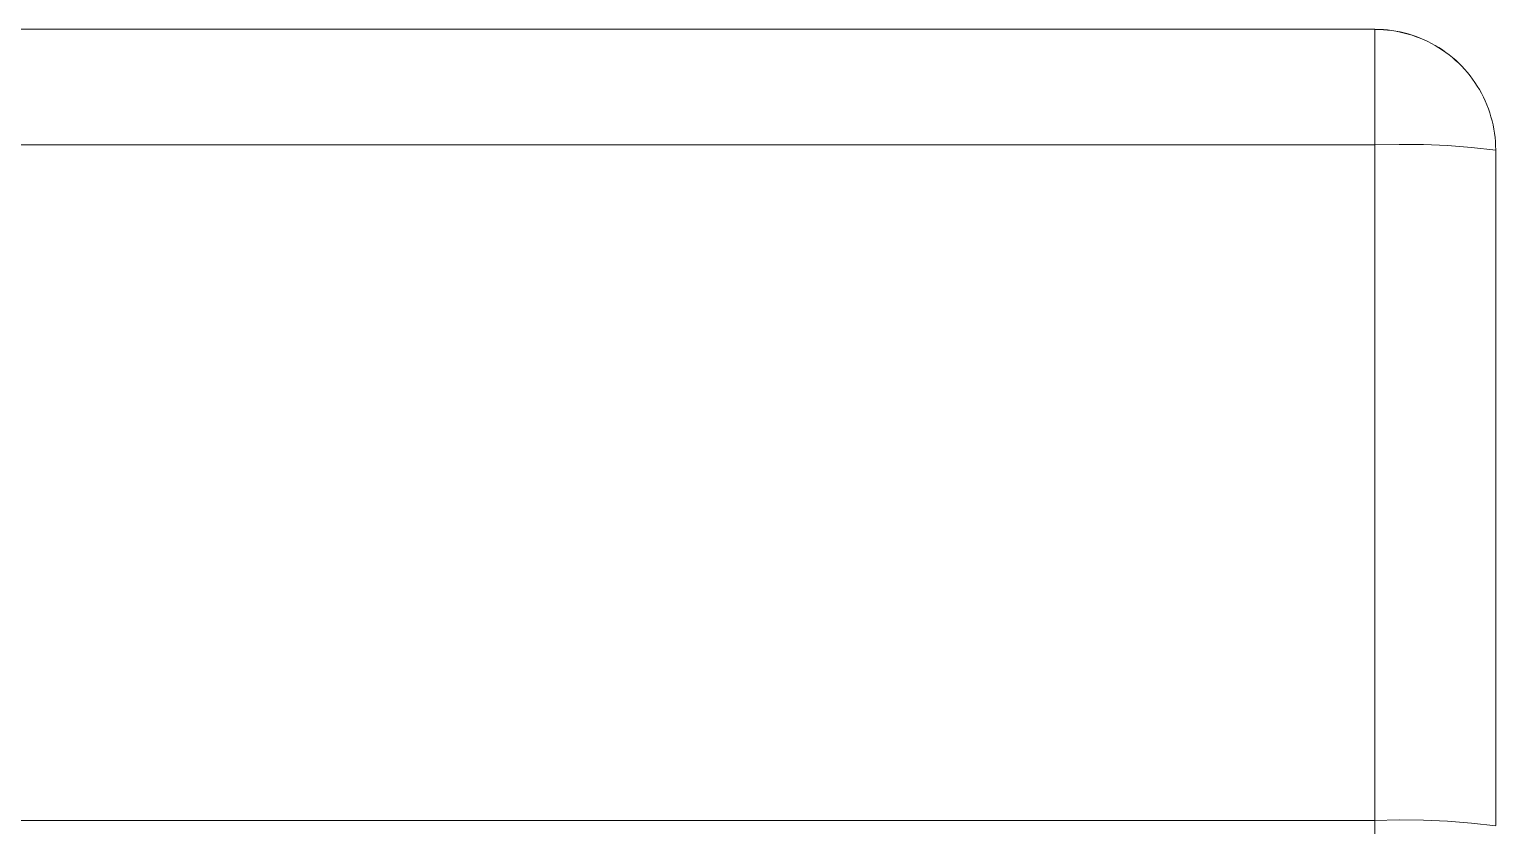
# Model space of a CAD drawing. Header units: millimetres. Extents: x -30 to 4992, y -440 to 3111.
# Drawn here: x 1882.3 to 1943, y 3077.7 to 3110.6 of the extents above; entities that cross this region are included whole.
import ezdxf

# ---------------------------------------------------------------- set-up
doc = ezdxf.new("R2010")
doc.units = ezdxf.units.MM
doc.layers.add('ZANO_R', color=7, linetype='Continuous', lineweight=0)

msp = doc.modelspace()

# ---------------------------------------------------------------- linework, layer by layer
at = {"layer": 'ZANO_R'}
for p, q in [((148.016, 3110.625), (1938.016, 3110.625)), ((1938.016, 3110.625), (1938.19, 3110.622)), ((1938.016, 3105.836), (1938.016, 3110.623)), ((1938.016, 3110.621), (1938.19, 3110.618)), ((1938.19, 3110.622), (1938.364, 3110.613)), ((1938.19, 3110.618), (1938.364, 3110.608)), ((1938.364, 3110.613), (1938.538, 3110.598)), ((1938.364, 3110.608), (1938.538, 3110.593)), ((1938.538, 3110.598), (1938.711, 3110.576)), ((1938.538, 3110.593), (1938.711, 3110.572)), ((1938.711, 3110.576), (1938.884, 3110.549)), ((1938.711, 3110.572), (1938.883, 3110.545)), ((1938.883, 3110.545), (1939.055, 3110.512)), ((1938.884, 3110.549), (1939.055, 3110.516)), ((1939.055, 3110.516), (1939.225, 3110.477)), ((1939.055, 3110.512), (1939.224, 3110.472)), ((1939.224, 3110.472), (1939.393, 3110.427)), ((1939.225, 3110.477), (1939.393, 3110.432)), ((1939.393, 3110.432), (1939.56, 3110.381)), ((1939.393, 3110.427), (1939.56, 3110.377)), ((1939.56, 3110.381), (1939.725, 3110.324)), ((1939.56, 3110.377), (1939.725, 3110.32)), ((1939.725, 3110.324), (1939.888, 3110.261)), ((1939.725, 3110.32), (1939.887, 3110.257)), ((1939.887, 3110.257), (1940.048, 3110.189)), ((1939.888, 3110.261), (1940.048, 3110.193)), ((1940.048, 3110.193), (1940.207, 3110.12)), ((1940.048, 3110.189), (1940.206, 3110.116)), ((1940.206, 3110.116), (1940.361, 3110.037)), ((1940.207, 3110.12), (1940.362, 3110.04)), ((1940.361, 3110.037), (1940.514, 3109.952)), ((1940.362, 3110.04), (1940.515, 3109.956)), ((1940.514, 3109.952), (1940.664, 3109.863)), ((1940.515, 3109.956), (1940.664, 3109.866)), ((1940.664, 3109.866), (1940.81, 3109.771)), ((1940.664, 3109.863), (1940.81, 3109.768)), ((1940.81, 3109.771), (1940.953, 3109.671)), ((1940.81, 3109.768), (1940.953, 3109.668)), ((1940.953, 3109.671), (1941.093, 3109.566)), ((1940.953, 3109.668), (1941.092, 3109.563)), ((1941.092, 3109.563), (1941.228, 3109.453)), ((1941.093, 3109.566), (1941.228, 3109.457)), ((1941.228, 3109.457), (1941.36, 3109.342)), ((1941.228, 3109.453), (1941.359, 3109.339)), ((1941.359, 3109.339), (1941.487, 3109.22)), ((1941.36, 3109.342), (1941.488, 3109.223)), ((1941.487, 3109.22), (1941.611, 3109.097)), ((1941.488, 3109.223), (1941.611, 3109.1)), ((1941.611, 3109.1), (1941.73, 3108.973)), ((1941.611, 3109.097), (1941.73, 3108.97)), ((1941.73, 3108.973), (1941.844, 3108.841)), ((1941.844, 3108.841), (1941.954, 3108.705)), ((1941.954, 3108.705), (1942.059, 3108.566)), ((1942.059, 3108.566), (1942.159, 3108.423)), ((1942.159, 3108.423), (1942.255, 3108.277)), ((1942.255, 3108.277), (1942.344, 3108.128)), ((1942.344, 3108.128), (1942.429, 3107.975)), ((1942.429, 3107.975), (1942.508, 3107.82)), ((1942.508, 3107.82), (1942.582, 3107.662)), ((1942.582, 3107.662), (1942.65, 3107.501)), ((1942.65, 3107.501), (1942.713, 3107.339)), ((1942.713, 3107.339), (1942.77, 3107.174)), ((1942.77, 3107.174), (1942.821, 3107.007)), ((1942.821, 3107.007), (1942.866, 3106.838)), ((1942.866, 3106.838), (1942.906, 3106.669)), ((1942.906, 3106.669), (1942.939, 3106.497)), ((1942.939, 3106.497), (1942.967, 3106.325)), ((1942.967, 3106.325), (1942.988, 3106.152)), ((1938.016, 3105.836), (148.016, 3105.836)), ((1939.018, 3105.861), (1938.016, 3105.836)), ((1938.016, 3077.861), (1938.016, 3105.836)), ((1940.02, 3105.853), (1939.018, 3105.861)), ((1941.021, 3105.81), (1940.02, 3105.853)), ((1942.02, 3105.735), (1941.021, 3105.81)), ((1943.016, 3105.625), (1942.02, 3105.735)), ((1942.988, 3106.152), (1943.003, 3105.978)), ((1943.003, 3105.978), (1943.013, 3105.804)), ((1943.013, 3105.804), (1943.016, 3105.63)), ((1943.016, 3104.443), (1943.016, 3105.625)), ((1943.016, 3104.443), (1943.016, 3084.952)), ((1943.016, 3102.073), (1943.016, 3101.006)), ((1943.016, 3099.708), (1943.016, 3098.642)), ((1943.016, 3092.614), (1943.016, 3091.547)), ((1943.016, 3090.25), (1943.016, 3089.183)), ((1943.016, 3087.885), (1943.016, 3086.818)), ((1943.016, 3077.655), (1943.016, 3084.952)), ((148.016, 3077.861), (1938.016, 3077.861)), ((1939.018, 3077.886), (1938.016, 3077.861)), ((1938.016, 3072.654), (1938.016, 3077.861)), ((1940.02, 3077.878), (1939.018, 3077.886)), ((1941.021, 3077.835), (1940.02, 3077.878)), ((1942.02, 3077.759), (1941.021, 3077.835)), ((1943.016, 3077.65), (1942.02, 3077.759))]:
    msp.add_line(p, q, dxfattribs=at)

doc.saveas('drawing.dxf')
